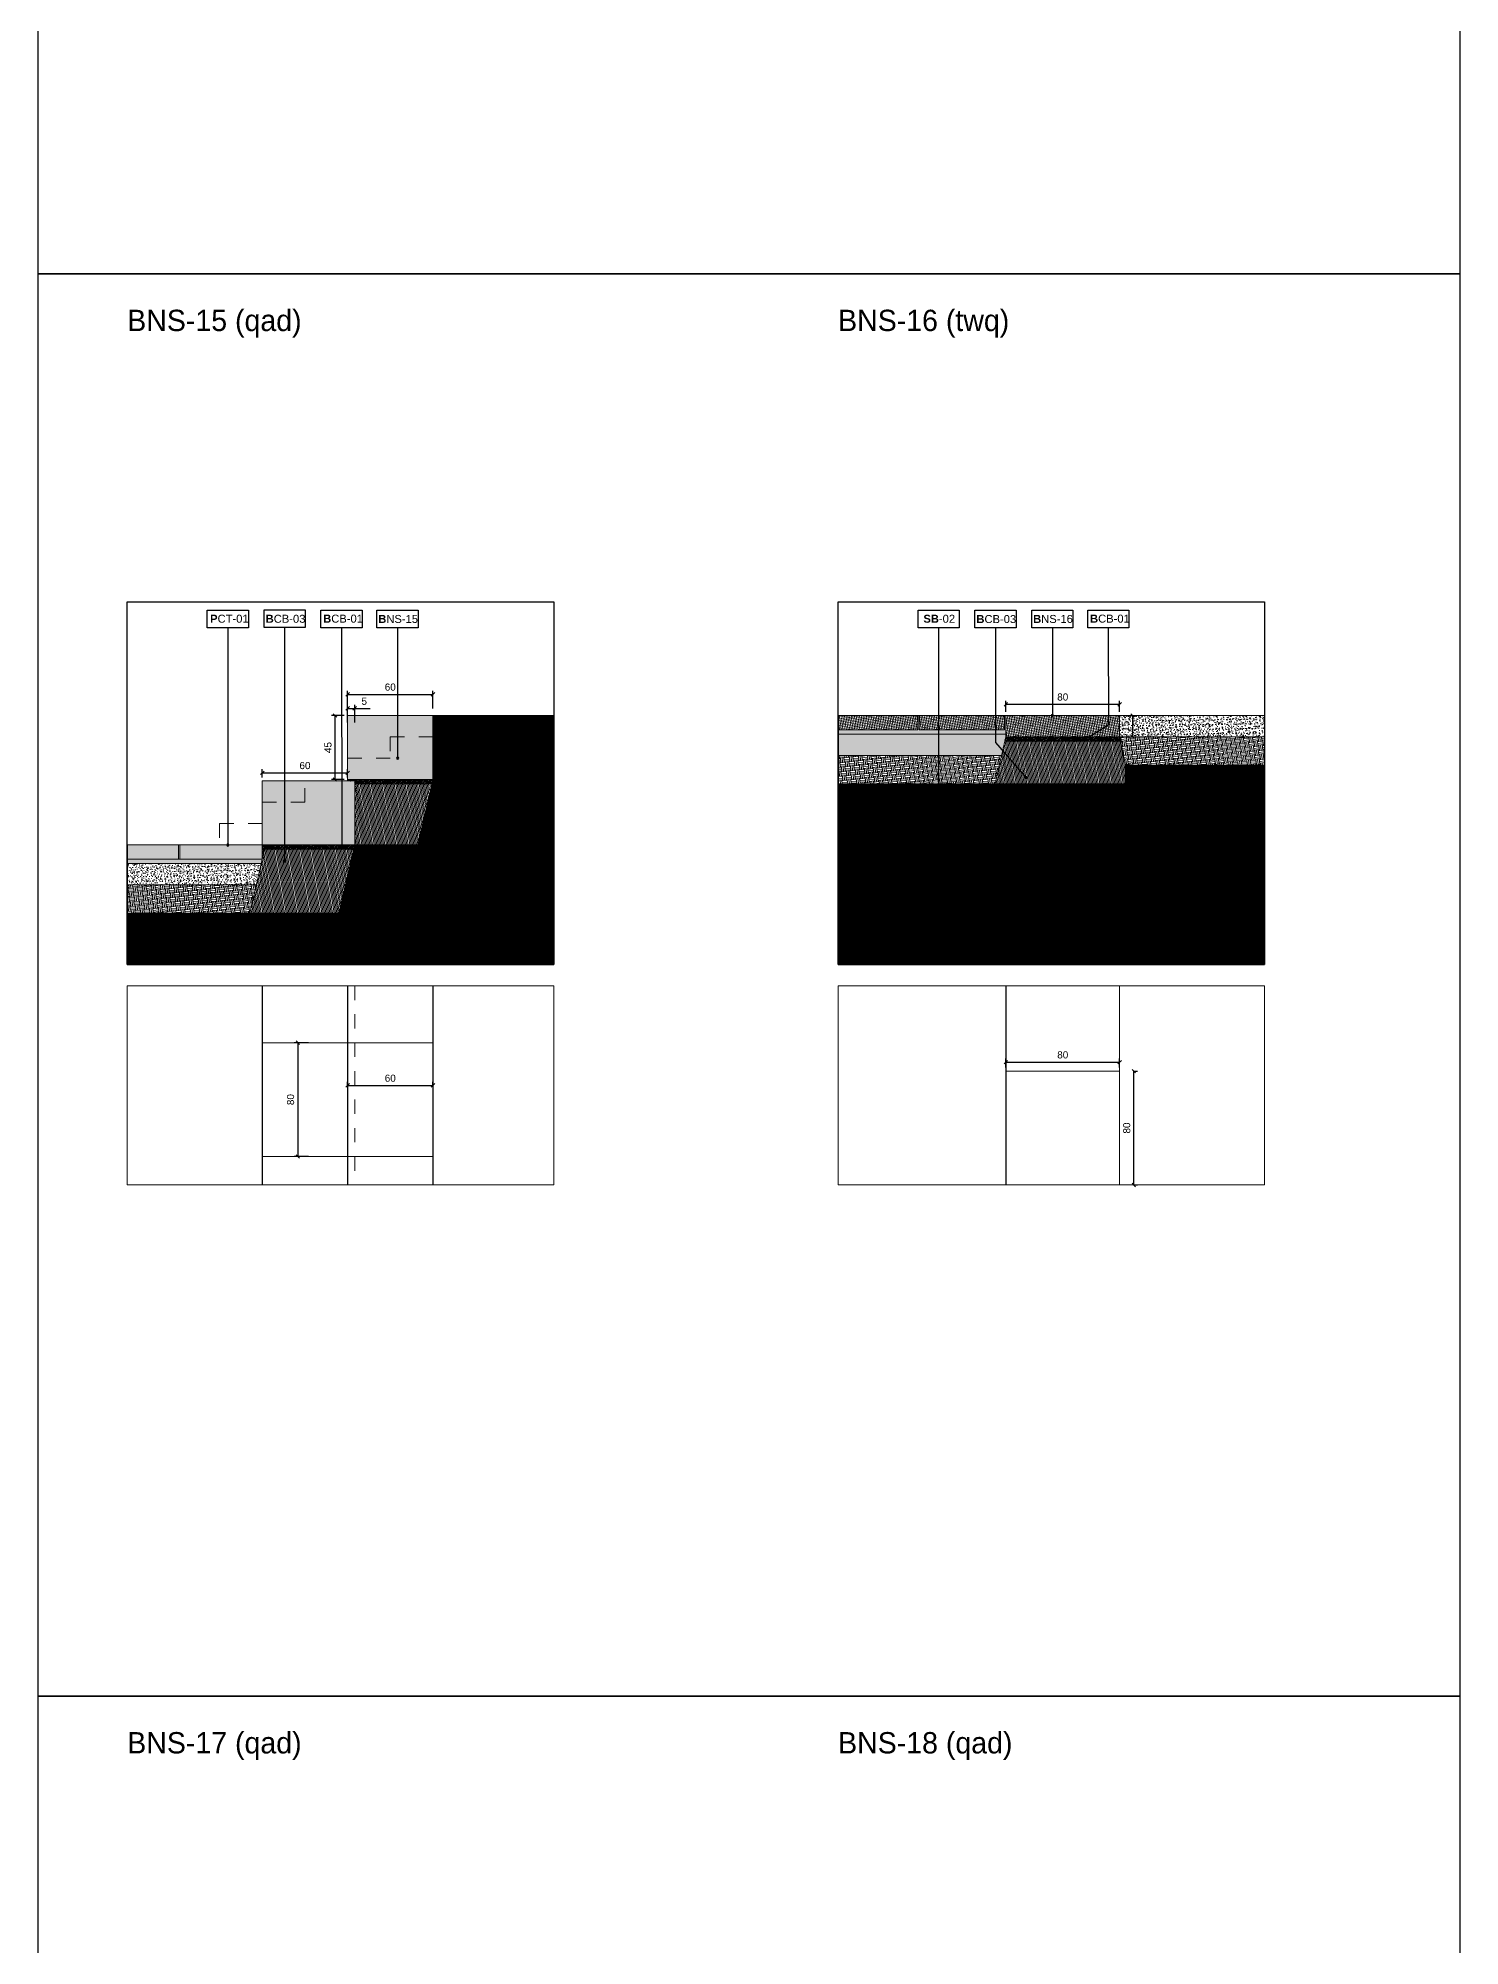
# Model space of a CAD drawing. Header units: metres. Extents: x -325 to 301, y -147 to 149.
# Drawn here: x 240.92 to 250.92, y 51.7 to 65.11 of the extents above; entities that cross this region are included whole.
import ezdxf

# ---------------------------------------------------------------- set-up
doc = ezdxf.new("R2010")
doc.units = ezdxf.units.M
doc.linetypes.add('DASH_1', pattern=[0.4, 0.1, -0.3])
doc.linetypes.add('HIDDEN', pattern=[0.375, 0.25, -0.125])
doc.layers.get('Defpoints').update_dxf_attribs({"lineweight": 13})
doc.layers.add('-aux', color=50, linetype='Continuous', plot=False)
doc.layers.add('02-L-AUX', color=2, linetype='Continuous', plot=False)
doc.layers.add('0-TX-1_25', color=7, linetype='Continuous', true_color=0x3f4f7f)
doc.layers.add('EIT_3 TR sorra', color=7, linetype='Continuous', true_color=0xd8ceb0)
for name, color, linetype, lineweight, true_color in [('02-L-Joints-Paviment_07_Natural Stone', 7, 'Continuous', 5, 0x998833), ('03-TR-Paviment_07_Precast Concrete Blocks', 7, 'Continuous', 5, 0xe7ddd0), ('03-TR-Paviment_08_Natural Stone Bleachers', 7, 'Continuous', 5, 0xafad9d), ('3-TR tot_u', 7, 'Continuous', 5, 0x787878)]:
    doc.layers.add(name, color=color, linetype=linetype, lineweight=lineweight, true_color=true_color)
for name, color, linetype in [('02-L-Stair-Terraces', 6, 'Continuous'), ('1-SECCIÓ', 1, 'Continuous'), ('A-KEYPLAN_HATCH', 7, 'Continuous'), ('A_TEXT_2', 7, 'Continuous'), ('EIT_0 Llegenda', 7, 'Continuous')]:
    doc.layers.add(name, color=color, linetype=linetype)
for name, color, linetype, lineweight in [('1-CM', 7, 'Continuous', 0), ('2-L-Projecció', 252, 'Continuous', 0), ('2-L-secció', 1, 'Continuous', 0), ('3-TR Formigó', 252, 'Continuous', 0), ('3-TR Seleccionat', 44, 'Continuous', 0), ('3-TR Tot-u', 37, 'Continuous', 0)]:
    doc.layers.add(name, color=color, linetype=linetype, lineweight=lineweight)
doc.styles.get("Standard").update_dxf_attribs({"font": 'arial.ttf'})
doc.styles.add('x-llegenda materials$0$ENGRAVERS', font='TT0586M.TTF')
doc.dimstyles.new('ISO-25', dxfattribs={"dimtxt": 0.1, "dimasz": 0.1, "dimexe": 0.1, "dimexo": 0.1, "dimgap": 0.1, "dimtad": 1, "dimdec": 0, "dimlfac": 100, "dimzin": 9, "dimtxsty": 'Standard', "dimblk": 'OBLIQUE', "dimcen": 0.1, "dimadec": 0, "dimazin": 0, "dimtfac": 1, "dimtdec": 0, "dimtmove": 0, "dimatfit": 3, "dimldrblk": 'OBLIQUE', "dimfxl": 1, "dimarcsym": 0})

# ---------------------------------------------------------------- blocks, each defined once
blk = doc.blocks.new('hatch keyplan 2')
at = {"layer": 'A-KEYPLAN_HATCH'}
blk.add_lwpolyline([(0, 0.00548), (0.01287, 0.00548), (0.01287, 0), (0, 0)], close=True, dxfattribs=at)
blk = doc.blocks.new('hatch keyplan')
at = {"layer": 'A-KEYPLAN_HATCH'}
blk.add_blockref('hatch keyplan 2', (1.43058, 0.85215), dxfattribs=at)
blk = doc.blocks.new('SB-02')
at = {"layer": 'A-KEYPLAN_HATCH'}
blk.add_blockref('hatch keyplan', (-1.43058, -0.85215), dxfattribs=at)
at = {"layer": 'A_TEXT_2', "insert": (-0.0008, 0.00408), "char_height": 0.0025, "attachment_point": 1}
blk.add_mtext_dynamic_manual_height_columns('\\pi0.00249;{\\fArial|b1|i0|c0|p34;SB}-02', width=0.0145619, gutter_width=0.015, heights=[0], dxfattribs=at)
blk = doc.blocks.new('B-CB01')
at = {"layer": 'A-KEYPLAN_HATCH'}
blk.add_blockref('hatch keyplan', (-1.43058, -0.85215), dxfattribs=at)
at = {"layer": 'A_TEXT_2', "insert": (-0.0008, 0.00411), "char_height": 0.0025, "attachment_point": 1}
blk.add_mtext_dynamic_manual_height_columns('\\pi0.00152;{\\fArial|b1|i0|c0|p34;B}CB-01', width=0.0145619, gutter_width=0.015, heights=[0], dxfattribs=at)
blk = doc.blocks.new('_Oblique')
at = {"color": 0, "lineweight": -2}
blk.add_line((-0.5, -0.5), (0.5, 0.5), dxfattribs=at)
blk = doc.blocks.new('*D944')
at = {"layer": '0-TX-1_25', "color": 0, "lineweight": -2, "transparency": 16777216}
for p, q in [((248.629, 57.852), (248.654, 57.852)), ((248.629, 57.052), (248.629, 57.852)), ((248.629, 57.052), (248.654, 57.052))]:
    blk.add_line(p, q, dxfattribs=at)
at = {"layer": 'Defpoints', "color": 0, "transparency": 16777216}
for p in [(248.629, 57.852), (248.629, 57.852), (248.629, 57.052)]:
    blk.add_point(p, dxfattribs=at)
at = {"layer": '0-TX-1_25', "color": 0, "lineweight": -2, "transparency": 16777216, "xscale": 0.025, "yscale": 0.025, "zscale": 0.025}
for p, rotation in [((248.629, 57.852), 90), ((248.629, 57.052), 270)]:
    blk.add_blockref('_Oblique', p, dxfattribs=dict(at, rotation=rotation))
at = {"layer": '0-TX-1_25', "color": 0, "transparency": 16777216, "insert": (248.579, 57.452), "char_height": 0.05, "attachment_point": 5, "rotation": 90}
blk.add_mtext('80', dxfattribs=at)
blk = doc.blocks.new('B-CB03')
at = {"layer": 'A-KEYPLAN_HATCH'}
blk.add_blockref('hatch keyplan', (-1.43058, -0.85215), dxfattribs=at)
at = {"layer": 'A_TEXT_2', "insert": (-0.0008, 0.00398), "char_height": 0.0025, "attachment_point": 1}
blk.add_mtext_dynamic_manual_height_columns('\\pi0.00128;{\\fArial|b1|i0|c0|p34;B}CB-03', width=0.0145619, gutter_width=0.015, heights=[0], dxfattribs=at)
blk = doc.blocks.new('*D945')
at = {"layer": '0-TX-1_25', "color": 0, "lineweight": -2, "transparency": 16777216}
for p, q in [((247.729, 57.877), (247.729, 57.94)), ((247.729, 57.915), (248.529, 57.915)), ((248.529, 57.877), (248.529, 57.94))]:
    blk.add_line(p, q, dxfattribs=at)
at = {"layer": 'Defpoints', "color": 0, "transparency": 16777216}
for p in [(247.729, 57.852), (248.529, 57.915), (248.529, 57.852)]:
    blk.add_point(p, dxfattribs=at)
at = {"layer": '0-TX-1_25', "color": 0, "lineweight": -2, "transparency": 16777216, "xscale": 0.025, "yscale": 0.025, "zscale": 0.025, "rotation": 180}
blk.add_blockref('_Oblique', (247.729, 57.915), dxfattribs=at)
at = {"layer": '0-TX-1_25', "color": 0, "lineweight": -2, "transparency": 16777216, "xscale": 0.025, "yscale": 0.025, "zscale": 0.025}
blk.add_blockref('_Oblique', (248.529, 57.915), dxfattribs=at)
at = {"layer": '0-TX-1_25', "color": 0, "transparency": 16777216, "insert": (248.129, 57.966), "char_height": 0.05, "attachment_point": 5}
blk.add_mtext('80', dxfattribs=at)
blk = doc.blocks.new('POINT')
at = {"layer": '0-TX-1_25'}
h = blk.add_hatch(dxfattribs=at)
h.set_pattern_fill('ANGLE', color=256)
h.set_pattern_definition([(0, (-83.747, -12.726), (0, 6.985), [5.08, -1.905]), (90, (-83.747, -12.726), (-6.985, 4e-16), [5.08, -1.905])])
edge = h.paths.add_edge_path()
edge.add_arc((0, 0), 0.0075, 0, 360)
h = blk.add_hatch(color=256, dxfattribs=at)
h.dxf.hatch_style = 1
edge = h.paths.add_edge_path()
edge.add_arc((0, 0), 0.0075, 0, 360)
blk.add_circle((0, 0), 0.0075, dxfattribs=at)
blk = doc.blocks.new('*D946')
at = {"layer": '0-TX-1_25', "color": 0, "lineweight": -2, "transparency": 16777216}
for p, q in [((247.729, 60.377), (247.729, 60.456)), ((247.729, 60.431), (248.529, 60.431)), ((248.529, 60.377), (248.529, 60.456))]:
    blk.add_line(p, q, dxfattribs=at)
at = {"layer": 'Defpoints', "color": 0, "transparency": 16777216}
for p in [(248.529, 60.431), (247.729, 60.352), (248.529, 60.352)]:
    blk.add_point(p, dxfattribs=at)
at = {"layer": '0-TX-1_25', "color": 0, "lineweight": -2, "transparency": 16777216, "xscale": 0.025, "yscale": 0.025, "zscale": 0.025, "rotation": 180}
blk.add_blockref('_Oblique', (247.729, 60.431), dxfattribs=at)
at = {"layer": '0-TX-1_25', "color": 0, "lineweight": -2, "transparency": 16777216, "xscale": 0.025, "yscale": 0.025, "zscale": 0.025}
blk.add_blockref('_Oblique', (248.529, 60.431), dxfattribs=at)
at = {"layer": '0-TX-1_25', "color": 0, "transparency": 16777216, "insert": (248.129, 60.482), "char_height": 0.05, "attachment_point": 5}
blk.add_mtext('80', dxfattribs=at)
blk = doc.blocks.new('*D947')
at = {"layer": '0-TX-1_25', "color": 0, "lineweight": -2, "transparency": 16777216}
for p, q in [((248.554, 60.352), (248.645, 60.352)), ((248.62, 60.352), (248.62, 60.202)), ((248.554, 60.202), (248.645, 60.202))]:
    blk.add_line(p, q, dxfattribs=at)
at = {"layer": 'Defpoints', "color": 0, "transparency": 16777216}
for p in [(248.529, 60.352), (248.529, 60.202), (248.62, 60.202)]:
    blk.add_point(p, dxfattribs=at)
at = {"layer": '0-TX-1_25', "color": 0, "lineweight": -2, "transparency": 16777216, "xscale": 0.025, "yscale": 0.025, "zscale": 0.025}
for p, rotation in [((248.62, 60.352), 90), ((248.62, 60.202), 270)]:
    blk.add_blockref('_Oblique', p, dxfattribs=dict(at, rotation=rotation))
at = {"layer": '0-TX-1_25', "color": 0, "transparency": 16777216, "insert": (248.57, 60.277), "char_height": 0.05, "attachment_point": 5, "rotation": 90}
blk.add_mtext('15', dxfattribs=at)
blk = doc.blocks.new('*D948')
at = {"layer": '0-TX-1_25', "color": 0, "lineweight": -2, "transparency": 16777216}
for p, q in [((243.099, 57.752), (243.099, 57.777)), ((243.099, 57.752), (243.699, 57.752)), ((243.699, 57.752), (243.699, 57.777))]:
    blk.add_line(p, q, dxfattribs=at)
at = {"layer": 'Defpoints', "color": 0, "transparency": 16777216}
for p in [(243.099, 57.752), (243.699, 57.752), (243.699, 57.752)]:
    blk.add_point(p, dxfattribs=at)
at = {"layer": '0-TX-1_25', "color": 0, "lineweight": -2, "transparency": 16777216, "xscale": 0.025, "yscale": 0.025, "zscale": 0.025, "rotation": 180}
blk.add_blockref('_Oblique', (243.099, 57.752), dxfattribs=at)
at = {"layer": '0-TX-1_25', "color": 0, "lineweight": -2, "transparency": 16777216, "xscale": 0.025, "yscale": 0.025, "zscale": 0.025}
blk.add_blockref('_Oblique', (243.699, 57.752), dxfattribs=at)
at = {"layer": '0-TX-1_25', "color": 0, "transparency": 16777216, "insert": (243.399, 57.802), "char_height": 0.05, "attachment_point": 5}
blk.add_mtext('60', dxfattribs=at)
blk = doc.blocks.new('*D949')
at = {"layer": '0-TX-1_25', "color": 0, "lineweight": -2, "transparency": 16777216}
for p, q in [((242.823, 58.052), (242.724, 58.052)), ((242.749, 58.052), (242.749, 57.252)), ((242.823, 57.252), (242.724, 57.252))]:
    blk.add_line(p, q, dxfattribs=at)
at = {"layer": 'Defpoints', "color": 0, "transparency": 16777216}
for p in [(242.848, 58.052), (242.749, 57.252), (242.848, 57.252)]:
    blk.add_point(p, dxfattribs=at)
at = {"layer": '0-TX-1_25', "color": 0, "lineweight": -2, "transparency": 16777216, "xscale": 0.025, "yscale": 0.025, "zscale": 0.025}
for p, rotation in [((242.749, 58.052), 90), ((242.749, 57.252), 270)]:
    blk.add_blockref('_Oblique', p, dxfattribs=dict(at, rotation=rotation))
at = {"layer": '0-TX-1_25', "color": 0, "transparency": 16777216, "insert": (242.698, 57.652), "char_height": 0.05, "attachment_point": 5, "rotation": 90}
blk.add_mtext('80', dxfattribs=at)
blk = doc.blocks.new('BNS-15')
at = {"layer": 'A-KEYPLAN_HATCH', "xscale": 0.7124947396918078, "yscale": 0.7124947396918078, "zscale": 0.7124947396918078}
blk.add_blockref('hatch keyplan', (-1.01928, -0.60715), dxfattribs=at)
at = {"layer": 'A_TEXT_2', "insert": (0.00031, 0.00286), "char_height": 0.0017812, "attachment_point": 1}
blk.add_mtext_dynamic_manual_height_columns('{\\fArial|b1|i0|c0|p34;B}NS-15', width=0.0103753, gutter_width=0.01069, heights=[0], dxfattribs=at)
blk = doc.blocks.new('BNS16')
at = {"layer": 'A-KEYPLAN_HATCH', "xscale": 0.7124947396918078, "yscale": 0.7124947396918078, "zscale": 0.7124947396918078}
blk.add_blockref('hatch keyplan', (-1.01928, -0.60715), dxfattribs=at)
at = {"layer": 'A_TEXT_2', "insert": (0.00031, 0.00286), "char_height": 0.0017812, "attachment_point": 1}
blk.add_mtext_dynamic_manual_height_columns('{\\fArial|b1|i0|c0|p34;B}NS-16', width=0.0103753, gutter_width=0.01069, heights=[0], dxfattribs=at)
blk = doc.blocks.new('BNS15')
at = {"layer": '03-TR-Paviment_08_Natural Stone Bleachers'}
h = blk.add_hatch(dxfattribs=at)
h.set_pattern_fill('DASH', color=256, scale=0.0011, angle=233, style=0, double=1)
h.set_pattern_definition([(233, (-63.9346873, -52.3516926), (0.00068739555, -0.00489107349), [0.0034925, -0.0034925])])
h.paths.add_polyline_path([(0.6, 0.45), (0.6, 0), (0, 0), (0, 0.45)])
at = {"layer": '1-CM'}
blk.add_lwpolyline([(0, 0.45), (0.6, 0.45), (0.6, 0), (0, 0)], close=True, dxfattribs=at)
blk = doc.blocks.new('PCB01')
at = {"layer": 'A-KEYPLAN_HATCH'}
blk.add_lwpolyline([(0.001, 0.00548), (0.01387, 0.00548), (0.01387, 0), (0.001, 0)], close=True, dxfattribs=at)
at = {"layer": 'A_TEXT_2', "insert": (0.0002, 0.00409), "char_height": 0.0025, "attachment_point": 1}
blk.add_mtext_dynamic_manual_height_columns('\\pi0.00171;{\\fArial|b1|i0|c0|p34;P}CT-01', width=0.0145619, gutter_width=0.015, heights=[0], dxfattribs=at)
blk = doc.blocks.new('*D1473')
at = {"layer": '0-TX-1_25', "color": 0, "lineweight": -2, "transparency": 16777216}
for p, q in [((243.099, 60.401), (243.099, 60.526)), ((243.099, 60.501), (243.699, 60.501)), ((243.699, 60.401), (243.699, 60.526))]:
    blk.add_line(p, q, dxfattribs=at)
at = {"layer": 'Defpoints', "color": 0, "transparency": 16777216}
for p in [(243.699, 60.501), (243.099, 60.352), (243.699, 60.352)]:
    blk.add_point(p, dxfattribs=at)
at = {"layer": '0-TX-1_25', "color": 0, "lineweight": -2, "transparency": 16777216, "xscale": 0.025, "yscale": 0.025, "zscale": 0.025, "rotation": 180}
blk.add_blockref('_Oblique', (243.099, 60.501), dxfattribs=at)
at = {"layer": '0-TX-1_25', "color": 0, "lineweight": -2, "transparency": 16777216, "xscale": 0.025, "yscale": 0.025, "zscale": 0.025}
blk.add_blockref('_Oblique', (243.699, 60.501), dxfattribs=at)
at = {"layer": '0-TX-1_25', "color": 0, "transparency": 16777216, "insert": (243.399, 60.552), "char_height": 0.05, "attachment_point": 5}
blk.add_mtext('60', dxfattribs=at)
blk = doc.blocks.new('*D1474')
at = {"layer": '0-TX-1_25', "color": 0, "lineweight": -2, "transparency": 16777216}
for p, q in [((243.074, 60.352), (242.986, 60.352)), ((243.011, 59.902), (243.011, 60.352)), ((243.074, 59.902), (242.986, 59.902))]:
    blk.add_line(p, q, dxfattribs=at)
at = {"layer": 'Defpoints', "color": 0, "transparency": 16777216}
for p in [(243.011, 60.352), (243.099, 60.352), (243.099, 59.902)]:
    blk.add_point(p, dxfattribs=at)
at = {"layer": '0-TX-1_25', "color": 0, "lineweight": -2, "transparency": 16777216, "xscale": 0.025, "yscale": 0.025, "zscale": 0.025}
for p, rotation in [((243.011, 60.352), 90), ((243.011, 59.902), 270)]:
    blk.add_blockref('_Oblique', p, dxfattribs=dict(at, rotation=rotation))
at = {"layer": '0-TX-1_25', "color": 0, "transparency": 16777216, "insert": (242.961, 60.127), "char_height": 0.05, "attachment_point": 5, "rotation": 90}
blk.add_mtext('45', dxfattribs=at)
blk = doc.blocks.new('*D1575')
at = {"layer": '0-TX-1_25', "color": 0, "lineweight": -2, "transparency": 16777216}
for p, q in [((242.499, 59.917), (242.499, 59.974)), ((243.099, 59.917), (243.099, 59.974)), ((242.499, 59.949), (243.099, 59.949))]:
    blk.add_line(p, q, dxfattribs=at)
at = {"layer": 'Defpoints', "color": 0, "transparency": 16777216}
for p in [(242.499, 59.892), (243.099, 59.949), (243.099, 59.892)]:
    blk.add_point(p, dxfattribs=at)
at = {"layer": '0-TX-1_25', "color": 0, "lineweight": -2, "transparency": 16777216, "xscale": 0.025, "yscale": 0.025, "zscale": 0.025, "rotation": 180}
blk.add_blockref('_Oblique', (242.499, 59.949), dxfattribs=at)
at = {"layer": '0-TX-1_25', "color": 0, "lineweight": -2, "transparency": 16777216, "xscale": 0.025, "yscale": 0.025, "zscale": 0.025}
blk.add_blockref('_Oblique', (243.099, 59.949), dxfattribs=at)
at = {"layer": '0-TX-1_25', "color": 0, "transparency": 16777216, "insert": (242.799, 60), "char_height": 0.05, "attachment_point": 5}
blk.add_mtext('60', dxfattribs=at)
blk = doc.blocks.new('*D1576')
at = {"layer": '0-TX-1_25', "color": 0, "lineweight": -2, "transparency": 16777216}
for p, q in [((243.099, 60.302), (243.099, 60.427)), ((243.099, 60.402), (243.149, 60.402)), ((243.149, 60.302), (243.149, 60.427)), ((243.149, 60.402), (243.257, 60.402))]:
    blk.add_line(p, q, dxfattribs=at)
at = {"layer": 'Defpoints', "color": 0, "transparency": 16777216}
for p in [(243.149, 60.402), (243.099, 59.892), (243.149, 59.892)]:
    blk.add_point(p, dxfattribs=at)
at = {"layer": '0-TX-1_25', "color": 0, "lineweight": -2, "transparency": 16777216, "xscale": 0.025, "yscale": 0.025, "zscale": 0.025, "rotation": 180}
blk.add_blockref('_Oblique', (243.099, 60.402), dxfattribs=at)
at = {"layer": '0-TX-1_25', "color": 0, "lineweight": -2, "transparency": 16777216, "xscale": 0.025, "yscale": 0.025, "zscale": 0.025}
blk.add_blockref('_Oblique', (243.149, 60.402), dxfattribs=at)
at = {"layer": '0-TX-1_25', "color": 0, "transparency": 16777216, "insert": (243.216, 60.452), "char_height": 0.05, "attachment_point": 5}
blk.add_mtext('5', dxfattribs=at)

msp = doc.modelspace()

# ---------------------------------------------------------------- hatches: boundary and pattern name
at = {"layer": '03-TR-Paviment_07_Precast Concrete Blocks'}
h = msp.add_hatch(color=256, dxfattribs=at)
h.dxf.hatch_style = 1
h.paths.add_polyline_path([(241.549, 59.442), (241.549, 59.342), (241.909, 59.342), (241.909, 59.442)])
h = msp.add_hatch(color=256, dxfattribs=at)
h.dxf.hatch_style = 1
h.paths.add_polyline_path([(242.499, 59.342), (242.499, 59.442), (241.919, 59.442), (241.919, 59.342)])
at = {"layer": '03-TR-Paviment_08_Natural Stone Bleachers'}
h = msp.add_hatch(dxfattribs=at)
h.set_pattern_fill('DASH', color=256, scale=0.002611, angle=233, style=0, double=1)
h.set_pattern_definition([(233, (139.2538435, 28.713596), (0.0016315323, -0.0116089556), [0.0082894435, -0.0082894435])])
h.paths.add_polyline_path([(246.549, 60.352), (246.549, 60.252), (247.109, 60.252), (247.109, 60.352)])
h = msp.add_hatch(dxfattribs=at)
h.set_pattern_fill('DASH', color=256, scale=0.002611, angle=233, style=0, double=1)
h.set_pattern_definition([(233, (139.8638435, 28.713596), (0.0016315323, -0.0116089556), [0.0082894435, -0.0082894435])])
h.paths.add_polyline_path([(247.719, 60.252), (247.719, 60.352), (247.119, 60.352), (247.119, 60.252)])
h = msp.add_hatch(dxfattribs=at)
h.set_pattern_fill('DASH', color=256, scale=0.002611, angle=233, style=0, double=1)
h.set_pattern_definition([(233, (140.4738435, 28.613596), (0.0016315323, -0.0116089556), [0.0082894435, -0.0082894435])])
h.paths.add_polyline_path([(248.529, 60.202), (248.529, 60.352), (247.729, 60.352), (247.729, 60.202)])
h = msp.add_hatch(dxfattribs=at)
h.set_pattern_fill('DASH', color=256, scale=0.0011, angle=233, style=0, double=1)
h.set_pattern_definition([(233, (178.6143123, 7.0898574), (0.00068739555, -0.00489107349), [0.0034925, -0.0034925])])
h.paths.add_polyline_path([(243.149, 59.892), (243.149, 59.442), (242.499, 59.442), (242.499, 59.892)])
at = {"layer": '3-TR Formigó'}
h = msp.add_hatch(dxfattribs=at)
h.set_pattern_fill('ANSI31', color=256, scale=0.003, angle=234.1752, style=0)
h.set_pattern_definition([(279.1752, (247.700956, 59.650811), (0.00940313, 0.00151881), [])])
h.paths.add_polyline_path([(247.653, 59.872), (248.57, 59.872), (248.57, 60.002), (248.535, 60.172), (247.721, 60.172)])
h = msp.add_hatch(dxfattribs=at)
h.set_pattern_fill('ANSI31', color=256, scale=0.003, angle=234.1752, style=0)
h.set_pattern_definition([(279.1752, (243.040691, 59.220755), (0.00940313, 0.00151881), [])])
h.paths.add_polyline_path([(243.149, 59.442), (243.592, 59.442), (243.686, 59.872), (243.149, 59.872)])
h = msp.add_hatch(dxfattribs=at)
h.set_pattern_fill('ANSI31', color=256, scale=0.003, angle=234.1752, style=0)
h.set_pattern_definition([(279.1752, (242.574459, 58.690755), (0.00940313, 0.00151881), [])])
h.paths.add_polyline_path([(242.411, 58.962), (243.038, 58.962), (243.142, 59.412), (242.515, 59.412)])
at = {"layer": '3-TR Seleccionat'}
h = msp.add_hatch(dxfattribs=at)
h.set_pattern_fill('ANSI31', color=256, scale=0.002, angle=225, style=0)
h.set_pattern_definition([(270, (241.3976476, 59.409265), (0.00635, -2e-18), [])])
h.paths.add_polyline_path([(241.551, 58.602), (244.552, 58.602), (244.549, 60.352), (243.699, 60.352), (243.699, 59.902), (243.592, 59.442), (243.149, 59.442), (243.038, 58.962), (241.549, 58.962)])
h = msp.add_hatch(dxfattribs=at)
h.set_pattern_fill('ANSI31', color=256, scale=0.002, angle=225, style=0)
h.set_pattern_definition([(270, (246.3976476, 59.409265), (0.00635, -2e-18), [])])
h.paths.add_polyline_path([(246.552, 58.602), (249.552, 58.602), (249.549, 60.002), (248.57, 60.002), (248.57, 59.872), (246.549, 59.872)])
at = {"layer": '3-TR Tot-u'}
h = msp.add_hatch(dxfattribs=at)
h.set_pattern_fill('EARTH', color=256, scale=0.005, angle=-84.0741)
h.set_pattern_definition([(275.925852, (141.40025, 28.713596), (0.034858251, -0.028302426), [0.03175, -0.03175]), (275.925852, (141.41209, 28.714825), (0.034858251, -0.028302426), [0.03175, -0.03175]), (275.925852, (141.423934, 28.716055), (0.034858251, -0.028302426), [0.03175, -0.03175]), (5.925852, (141.42829, 28.712517), (0.028302426, 0.034858251), [0.03175, -0.03175]), (5.925852, (141.42952, 28.700674), (0.028302426, 0.034858251), [0.03175, -0.03175]), (5.925852, (141.43075, 28.688832), (0.028302426, 0.034858251), [0.03175, -0.03175])])
h.paths.add_polyline_path([(248.529, 60.202), (248.57, 60.002), (249.549, 60.002), (249.549, 60.202)])
h = msp.add_hatch(dxfattribs=at)
h.set_pattern_fill('EARTH', color=256, scale=0.005, angle=-84.0741)
h.set_pattern_definition([(275.925852, (139.543724, 28.613596), (0.034858251, -0.028302426), [0.03175, -0.03175]), (275.925852, (139.555566, 28.614825), (0.034858251, -0.028302426), [0.03175, -0.03175]), (275.925852, (139.56741, 28.616055), (0.034858251, -0.028302426), [0.03175, -0.03175]), (5.925852, (139.571766, 28.612517), (0.028302426, 0.034858251), [0.03175, -0.03175]), (5.925852, (139.572995, 28.600674), (0.028302426, 0.034858251), [0.03175, -0.03175]), (5.925852, (139.574225, 28.588832), (0.028302426, 0.034858251), [0.03175, -0.03175])])
h.paths.add_polyline_path([(247.653, 59.872), (247.699, 60.072), (246.549, 60.072), (246.549, 59.872)])
h = msp.add_hatch(dxfattribs=at)
h.set_pattern_fill('EARTH', color=256, scale=0.005, angle=-84.0741)
h.set_pattern_definition([(275.925852, (134.416913, 27.65354), (0.034858251, -0.028302426), [0.03175, -0.03175]), (275.925852, (134.428756, 27.65477), (0.034858251, -0.028302426), [0.03175, -0.03175]), (275.925852, (134.440598, 27.656), (0.034858251, -0.028302426), [0.03175, -0.03175]), (5.925852, (134.444956, 27.65246), (0.028302426, 0.034858251), [0.03175, -0.03175]), (5.925852, (134.446185, 27.640618), (0.028302426, 0.034858251), [0.03175, -0.03175]), (5.925852, (134.447414, 27.628775), (0.028302426, 0.034858251), [0.03175, -0.03175])])
h.paths.add_polyline_path([(241.549, 59.162), (241.549, 58.962), (242.411, 58.962), (242.457, 59.162)])
at = {"layer": '3-TR tot_u'}
h = msp.add_hatch(dxfattribs=at)
h.set_pattern_fill('AR-CONC', color=256, scale=0.00025, angle=92.9928)
h.set_pattern_definition([(142.992814, (139.565588, 28.61361), (0.001601339, 0.045692094), [0.0047625, -0.0523875]), (87.992814, (139.56559, 28.61361), (-0.047239044, -0.011292642), [0.00381, -0.041910146]), (193.44426, (139.56572, 28.617418), (-0.045637704, 0.034399452), [0.004047502, -0.044522561]), (139.177014, (139.552905, 28.612947), (0.00695794, 0.068226093), [0.00714375, -0.07858125]), (189.62837, (139.553485, 28.61863), (-0.064870924, 0.05604051), [0.006071256, -0.0667839]), (84.176966, (139.552905, 28.61295), (-0.064870924, 0.05604051), [0.00571499, -0.062864933]), (113.992814, (139.555744, 28.619454), (0.023552455, 0.039186736), [0.0047625, -0.0523875]), (58.992814, (139.555744, 28.619454), (-0.04679087, 0.013025288), [0.00381, -0.04191]), (164.44426, (139.557707, 28.62272), (-0.023238414, 0.052212023), [0.004047502, -0.044522484]), (130.492814, (139.565588, 28.61361), (-0.021150243, -0.000332572), [0, -0.041402, 0, -0.042545, 0, -0.04206875]), (100.492814, (139.565588, 28.61361), (-0.02588316, 0.0153745068), [0, -0.024257, 0, -0.0404495, 0, -0.01603375]), (60.492814, (139.566327, 28.599469), (-0.0003395879, 0.033926191), [0, -0.015875, 0, -0.04953, 0, -0.0657225]), (50.492814, (139.56666, 28.593127), (-0.0082814355, 0.036649903), [0, -0.0206375, 0, -0.032893, 0, -0.0466725])])
h.paths.add_polyline_path([(247.699, 60.072), (247.729, 60.202), (247.729, 60.222), (246.549, 60.222), (246.549, 60.072)])
h = msp.add_hatch(dxfattribs=at)
h.set_pattern_fill('AR-CONC', color=256, scale=0.00025, angle=92.9928)
h.set_pattern_definition([(142.992814, (141.345588, 28.713596), (0.001601339, 0.045692094), [0.0047625, -0.0523875]), (87.992814, (141.34559, 28.713596), (-0.047239044, -0.011292642), [0.00381, -0.041910146]), (193.44426, (141.34572, 28.717404), (-0.045637704, 0.034399452), [0.004047502, -0.044522561]), (139.177014, (141.332905, 28.712933), (0.00695794, 0.068226093), [0.00714375, -0.07858125]), (189.62837, (141.333485, 28.71862), (-0.064870924, 0.05604051), [0.006071256, -0.0667839]), (84.176966, (141.332905, 28.71293), (-0.064870924, 0.05604051), [0.00571499, -0.062864933]), (113.992814, (141.335744, 28.71944), (0.023552455, 0.039186736), [0.0047625, -0.0523875]), (58.992814, (141.335744, 28.71944), (-0.04679087, 0.013025288), [0.00381, -0.04191]), (164.44426, (141.337707, 28.722706), (-0.023238414, 0.052212023), [0.004047502, -0.044522484]), (130.492814, (141.345588, 28.713596), (-0.021150243, -0.000332572), [0, -0.041402, 0, -0.042545, 0, -0.04206875]), (100.492814, (141.345588, 28.713596), (-0.02588316, 0.0153745068), [0, -0.024257, 0, -0.0404495, 0, -0.01603375]), (60.492814, (141.346327, 28.699455), (-0.0003395879, 0.033926191), [0, -0.015875, 0, -0.04953, 0, -0.0657225]), (50.492814, (141.34666, 28.693114), (-0.0082814355, 0.036649903), [0, -0.0206375, 0, -0.032893, 0, -0.0466725])])
h.paths.add_polyline_path([(248.529, 60.352), (248.529, 60.202), (249.549, 60.202), (249.549, 60.352)])
h = msp.add_hatch(dxfattribs=at)
h.set_pattern_fill('AR-CONC', color=256, scale=0.00025, angle=92.9928)
h.set_pattern_definition([(142.992814, (134.438777, 27.653554), (0.001601339, 0.045692094), [0.0047625, -0.0523875]), (87.992814, (134.438777, 27.653554), (-0.047239044, -0.011292642), [0.00381, -0.041910146]), (193.44426, (134.43891, 27.65736), (-0.045637704, 0.034399452), [0.004047502, -0.044522561]), (139.177014, (134.426095, 27.65289), (0.00695794, 0.068226093), [0.00714375, -0.07858125]), (189.62837, (134.426674, 27.658576), (-0.064870924, 0.05604051), [0.006071256, -0.0667839]), (84.176966, (134.426095, 27.65289), (-0.064870924, 0.05604051), [0.00571499, -0.062864933]), (113.992814, (134.428934, 27.659398), (0.023552455, 0.039186736), [0.0047625, -0.0523875]), (58.992814, (134.428934, 27.6594), (-0.04679087, 0.013025288), [0.00381, -0.04191]), (164.44426, (134.430896, 27.662663), (-0.023238414, 0.052212023), [0.004047502, -0.044522484]), (130.492814, (134.438777, 27.653554), (-0.021150243, -0.000332572), [0, -0.041402, 0, -0.042545, 0, -0.04206875]), (100.492814, (134.438777, 27.653554), (-0.02588316, 0.0153745068), [0, -0.024257, 0, -0.0404495, 0, -0.01603375]), (60.492814, (134.439517, 27.639412), (-0.0003395879, 0.033926191), [0, -0.015875, 0, -0.04953, 0, -0.0657225]), (50.492814, (134.439848, 27.63307), (-0.0082814355, 0.036649903), [0, -0.0206375, 0, -0.032893, 0, -0.0466725])])
h.paths.add_polyline_path([(241.549, 59.312), (241.549, 59.162), (242.457, 59.162), (242.492, 59.312)])
at = {"layer": 'EIT_3 TR sorra'}
h = msp.add_hatch(dxfattribs=at)
h.set_pattern_fill('ANSI36', color=256, scale=0.0025515109, angle=-0.56745428, style=0, double=1)
h.paths.add_polyline_path([(246.549, 60.222), (246.549, 60.252), (247.109, 60.252), (247.109, 60.352), (247.119, 60.352), (247.119, 60.252), (247.719, 60.252), (247.719, 60.352), (247.729, 60.352), (247.729, 60.222)])
h = msp.add_hatch(dxfattribs=at)
h.set_pattern_fill('ANSI36', color=256, scale=0.0025515109, angle=-0.56745428, style=0, double=1)
h.paths.add_polyline_path([(248.287, 60.194, -0.346636), (248.293, 60.202), (247.729, 60.202), (247.722, 60.172), (248.535, 60.172), (248.529, 60.202), (248.307, 60.202), (248.301, 60.198, -0.134741), (248.302, 60.194, -1)])
h = msp.add_hatch(dxfattribs=at)
h.set_pattern_fill('ANSI36', color=256, scale=0.002552, angle=-0.5675, style=0, double=1)
h.set_pattern_definition([(44.4325457, (-4.5731616, -0.300056), (0.004452031, 0.01570951816), [0.02025261773, -0.00405052355, 0, -0.00405052355])])
h.paths.add_polyline_path([(243.156, 59.902), (243.099, 59.902), (243.099, 59.892), (243.149, 59.892), (243.149, 59.872), (243.686, 59.872), (243.699, 59.902)])
h = msp.add_hatch(dxfattribs=at)
h.set_pattern_fill('ANSI36', color=256, scale=0.002552, angle=-0.5675, style=0, double=1)
h.set_pattern_definition([(44.4325457, (-5.080118, -0.760056), (0.004452031, 0.01570951816), [0.02025261773, -0.00405052355, 0, -0.00405052355])])
h.paths.add_polyline_path([(242.649, 59.442), (242.499, 59.442), (242.499, 59.342), (242.515, 59.412), (243.142, 59.412), (243.149, 59.442)])
h = msp.add_hatch(dxfattribs=at)
h.set_pattern_fill('ANSI36', color=256, scale=0.001075, angle=-0.5853, style=0, double=1)
h.set_pattern_definition([(44.4146932, (29.8731893, -71.6100562), (0.001877787426, 0.0066181336), [0.0085328125, -0.0017065625, 0, -0.0017065625])])
h.paths.add_polyline_path([(241.549, 59.342), (241.549, 59.312), (242.492, 59.312), (242.499, 59.342)])

# ---------------------------------------------------------------- linework, layer by layer
at = {"layer": '-aux'}
for points in [[(240.922, 73.457), (250.922, 73.457), (250.922, 63.457), (240.922, 63.457)], [(240.922, 63.457), (250.922, 63.457), (250.922, 53.457), (240.922, 53.457)], [(240.922, 53.457), (250.922, 53.457), (250.922, 43.457), (240.922, 43.457)]]:
    msp.add_lwpolyline(points, close=True, dxfattribs=at)
for points in [[(241.549, 58.602), (241.549, 61.152), (244.549, 61.152), (244.549, 58.602)], [(246.549, 58.602), (246.549, 61.152), (249.549, 61.152), (249.549, 58.602)]]:
    msp.add_lwpolyline(points, dxfattribs=at)
at = {"layer": '0-TX-1_25'}
for points in [[(242.256, 60.969), (242.256, 59.442)], [(242.656, 60.969), (242.656, 59.329)], [(243.056, 60.969), (243.058, 59.43)], [(243.449, 60.969), (243.451, 60.052)], [(247.256, 60.969), (247.256, 59.64)], [(247.656, 60.969), (247.656, 60.162), (247.87, 59.916)], [(248.056, 60.969), (248.056, 60.352)], [(248.449, 60.969), (248.451, 60.287)], [(248.295, 60.194), (248.451, 60.287)]]:
    msp.add_lwpolyline(points, dxfattribs=at)
at = {"layer": '02-L-AUX'}
for points in [[(241.549, 58.602), (244.549, 58.602)], [(246.549, 58.602), (249.549, 58.602)]]:
    msp.add_lwpolyline(points, dxfattribs=at)
at = {"layer": '02-L-Joints-Paviment_07_Natural Stone'}
for points in [[(242.499, 58.052), (243.699, 58.052)], [(247.729, 57.852), (248.529, 57.852)], [(242.499, 57.252), (243.699, 57.252)]]:
    msp.add_lwpolyline(points, dxfattribs=at)
at = {"layer": '02-L-Stair-Terraces'}
for points in [[(242.499, 58.452), (242.499, 57.052)], [(243.099, 58.452), (243.099, 57.052)], [(243.699, 58.452), (243.699, 57.052)], [(247.729, 58.452), (247.729, 57.052)]]:
    msp.add_lwpolyline(points, dxfattribs=at)
at = {"layer": '1-CM'}
for points in [[(243.599, 60.352), (244.549, 60.352)], [(246.549, 60.222), (247.729, 60.222)], [(248.529, 60.352), (249.549, 60.352)], [(247.729, 60.202), (247.653, 59.872)], [(247.722, 60.172), (248.535, 60.172)], [(248.329, 60.202), (249.549, 60.202)], [(248.57, 60.002), (248.529, 60.202)], [(246.549, 60.072), (247.699, 60.072)], [(248.57, 60.002), (249.549, 60.002)], [(248.57, 60.002), (248.57, 59.872)], [(243.592, 59.442), (243.699, 59.902)], [(246.549, 59.872), (248.57, 59.872)], [(242.499, 59.442), (241.549, 59.442)], [(241.549, 59.442), (242.499, 59.442)], [(241.549, 59.342), (241.909, 59.342), (241.909, 59.442), (241.549, 59.442)], [(242.649, 59.442), (242.626, 59.442)], [(243.038, 58.962), (243.149, 59.442)], [(243.592, 59.442), (243.149, 59.442)], [(242.499, 59.342), (241.549, 59.342)], [(242.492, 59.312), (241.549, 59.312)], [(242.411, 58.962), (242.515, 59.412)], [(242.515, 59.412), (243.142, 59.412)], [(242.457, 59.162), (241.549, 59.162)], [(243.038, 58.962), (241.549, 58.962)]]:
    msp.add_lwpolyline(points, dxfattribs=at)
for points in [[(246.549, 60.352), (247.109, 60.352), (247.109, 60.252), (246.549, 60.252)], [(246.549, 60.222), (246.549, 60.252), (247.109, 60.252), (247.109, 60.352), (247.119, 60.352), (247.119, 60.252), (247.719, 60.252), (247.719, 60.352), (247.729, 60.352), (247.729, 60.222)], [(247.119, 60.352), (247.719, 60.352), (247.719, 60.252), (247.119, 60.252)], [(248.529, 60.352), (248.529, 60.202), (247.729, 60.202), (247.729, 60.352)], [(247.722, 60.172), (247.729, 60.202), (248.529, 60.202), (248.535, 60.172)], [(242.499, 59.892), (243.149, 59.892), (243.149, 59.442), (242.499, 59.442)], [(243.099, 59.902), (243.099, 59.892), (243.149, 59.892), (243.149, 59.872), (243.686, 59.872), (243.699, 59.902)], [(241.919, 59.342), (242.499, 59.342), (242.499, 59.442), (241.919, 59.442)]]:
    msp.add_lwpolyline(points, close=True, dxfattribs=at)
at = {"layer": '1-CM', "linetype": 'DASH_1', "ltscale": 0.1}
for points in [[(243.699, 60.202), (243.399, 60.202), (243.399, 60.052), (243.099, 60.052)], [(242.499, 59.742), (242.799, 59.742), (242.799, 59.892)], [(242.499, 59.592), (242.199, 59.592), (242.199, 59.442)]]:
    msp.add_lwpolyline(points, dxfattribs=at)
at = {"layer": '1-SECCIÓ'}
for points in [[(244.549, 60.352), (244.549, 58.602)], [(246.549, 60.352), (246.549, 58.602)], [(249.549, 60.352), (249.549, 58.602)], [(241.549, 59.442), (241.549, 58.602)]]:
    msp.add_lwpolyline(points, dxfattribs=at)
at = {"layer": '2-L-Projecció', "linetype": 'HIDDEN', "ltscale": 0.25}
msp.add_lwpolyline([(243.149, 58.452), (243.149, 57.052)], dxfattribs=at)
at = {"layer": '2-L-Projecció', "ltscale": 0.25}
msp.add_lwpolyline([(248.529, 58.452), (248.529, 57.052)], dxfattribs=at)
at = {"layer": '2-L-secció'}
for points in [[(241.549, 58.452), (244.549, 58.452), (244.549, 57.052), (241.549, 57.052)], [(246.549, 58.452), (249.549, 58.452), (249.549, 57.052), (246.549, 57.052)]]:
    msp.add_lwpolyline(points, close=True, dxfattribs=at)

# ---------------------------------------------------------------- block references
at = {"color": 244, "true_color": 0x991b1e, "xscale": 31.57918051399379, "yscale": 31.57918051399379, "zscale": 31.57918051399379}
for name, p in [('BNS-15', (243.305, 60.969)), ('BNS16', (247.911, 60.969))]:
    msp.add_blockref(name, p, dxfattribs=at)
at = {"layer": '0-TX-1_25', "xscale": 22.5, "yscale": 22.5, "zscale": 22.5}
for name, p in [('PCB01', (242.089, 60.969)), ('B-CB03', (242.512, 60.971)), ('B-CB01', (242.911, 60.969)), ('SB-02', (247.111, 60.969)), ('B-CB03', (247.511, 60.969)), ('B-CB01', (248.305, 60.969))]:
    msp.add_blockref(name, p, dxfattribs=at)
at = {"layer": '0-TX-1_25', "xscale": -1, "rotation": 1.131780543641376}
for p in [(248.056, 60.352), (248.295, 60.194), (243.451, 60.052), (247.87, 59.916), (247.256, 59.64), (242.256, 59.442), (243.058, 59.43), (242.656, 59.329)]:
    msp.add_blockref('POINT', p, dxfattribs=at)
at = {"layer": '1-CM'}
msp.add_blockref('BNS15', (243.099, 59.902), dxfattribs=at)

# ---------------------------------------------------------------- texts
at = {"layer": 'EIT_0 Llegenda', "char_height": 0.15, "width": 19.2101, "attachment_point": 1, "style": 'x-llegenda materials$0$ENGRAVERS'}
for s, insert in [('BNS-15 (qad)', (241.549, 63.205)), ('BNS-16 (twq)', (246.549, 63.205)), ('BNS-17 (qad)', (241.549, 53.205)), ('BNS-18 (qad)', (246.549, 53.205))]:
    msp.add_mtext(s, dxfattribs=dict(at, insert=insert))

# ---------------------------------------------------------------- dimensions: what is measured, and where the dimension line sits
at = {"layer": '0-TX-1_25'}
for base, p1, p2, picture, middle in [((243.699, 60.501), (243.099, 60.352), (243.699, 60.352), '*D1473', (243.399, 60.552)), ((248.529, 60.431), (247.729, 60.352), (248.529, 60.352), '*D946', (248.129, 60.482)), ((243.149, 60.402), (243.099, 59.892), (243.149, 59.892), '*D1576', (243.216, 60.452)), ((243.099, 59.949), (242.499, 59.892), (243.099, 59.892), '*D1575', (242.799, 60)), ((248.529, 57.915), (247.729, 57.852), (248.529, 57.852), '*D945', (248.129, 57.966)), ((243.699, 57.752), (243.099, 57.752), (243.699, 57.752), '*D948', (243.399, 57.802))]:
    dim = msp.add_linear_dim(base=base, p1=p1, p2=p2, dimstyle='ISO-25', override={"dimtxt": 0.05, "dimasz": 0.025, "dimexe": 0.025, "dimexo": 0.025, "dimgap": 0.025, "dimblk1": 'Oblique', "dimblk2": 'Oblique', "dimsah": 1, "dimfxl": 0.1, "dimfxlon": 1, "dimarcsym": 1}, dxfattribs=at)
    dim.commit()
    dim.dimension.update_dxf_attribs({"geometry": picture, "text_midpoint": middle})
for base, p1, p2, picture, middle in [((243.011, 60.352), (243.099, 59.902), (243.099, 60.352), '*D1474', (242.961, 60.127)), ((248.62, 60.202), (248.529, 60.352), (248.529, 60.202), '*D947', (248.57, 60.277)), ((242.749, 57.252), (242.848, 58.052), (242.848, 57.252), '*D949', (242.698, 57.652)), ((248.629, 57.852), (248.629, 57.052), (248.629, 57.852), '*D944', (248.579, 57.452))]:
    dim = msp.add_linear_dim(base=base, p1=p1, p2=p2, angle=90, dimstyle='ISO-25', override={"dimtxt": 0.05, "dimasz": 0.025, "dimexe": 0.025, "dimexo": 0.025, "dimgap": 0.025, "dimblk1": 'Oblique', "dimblk2": 'Oblique', "dimsah": 1, "dimfxl": 0.1, "dimfxlon": 1, "dimarcsym": 1}, dxfattribs=at)
    dim.commit()
    dim.dimension.update_dxf_attribs({"geometry": picture, "text_midpoint": middle})

doc.saveas('drawing.dxf')
